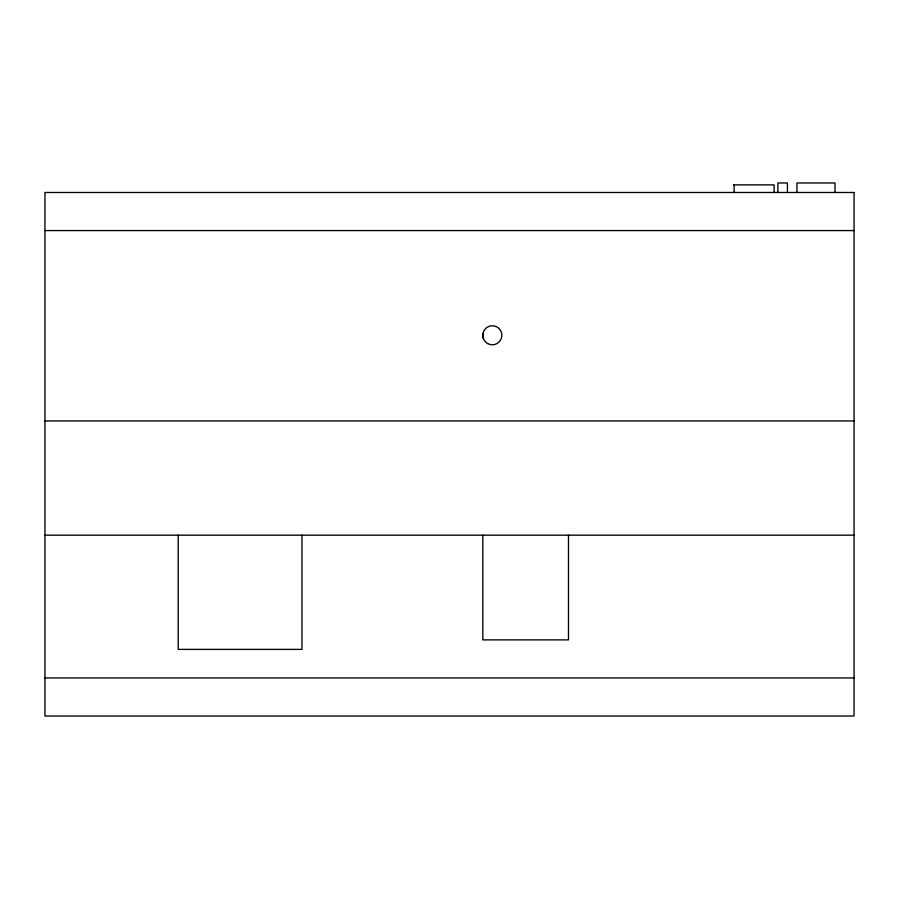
<?xml version="1.0" encoding="UTF-8"?>
<svg xmlns="http://www.w3.org/2000/svg" width="899" height="899" viewBox="0 0 899 899"><rect width="100%" height="100%" fill="white"/><g stroke="black" fill="none" stroke-linecap="round" stroke-linejoin="round"><path stroke-width="1.35" d="M733.573 184.879L774.095 184.879L774.095 192.487M44.95 230.571L854.05 230.571M44.95 420.946L854.05 420.946M44.95 535.175L854.05 535.175M44.95 677.947L854.05 677.947M835.014 192.487L835.014 182.969L796.941 182.969L796.941 192.487M787.423 192.487L787.423 182.969L777.905 182.969L777.905 192.487M734.112 184.879L734.112 192.487M568.483 535.175L568.483 639.874L482.819 639.874L482.819 535.175M482.819 333.754L482.819 337.934M301.963 535.175L301.963 649.393L178.216 649.393L178.216 535.175M854.05 192.487L44.95 192.487L44.95 716.031L854.05 716.031L854.05 192.487M487.573 343.519A9.518 9.518 0 0 0 501.856 335.271A9.518 9.518 0 0 0 487.573 327.034A9.518 9.518 0 0 0 487.573 343.519"/></g></svg>
